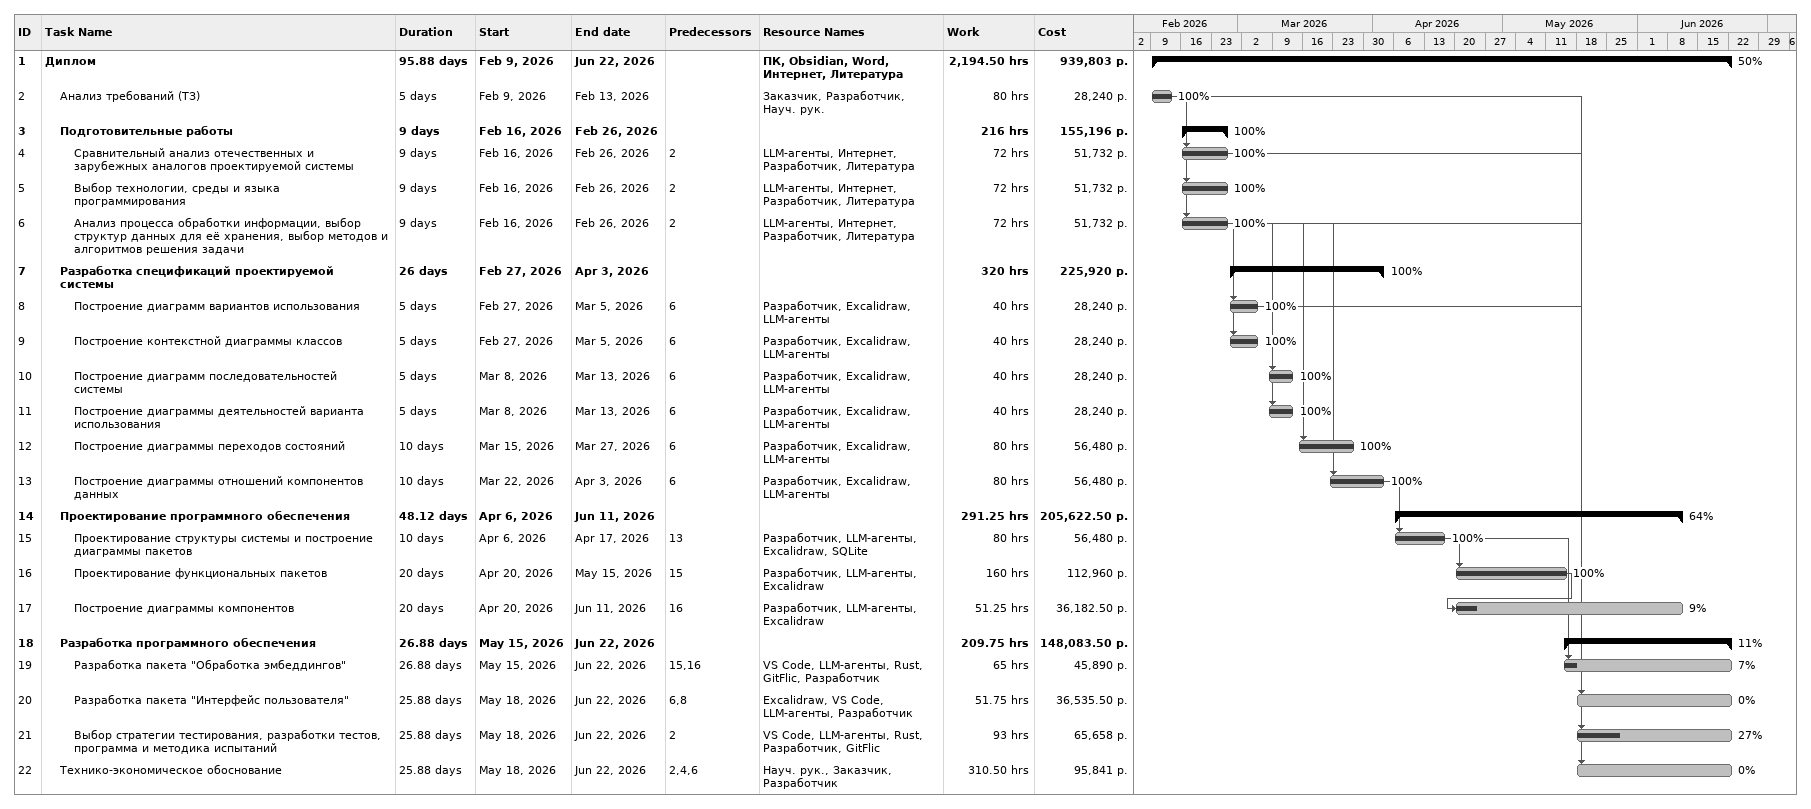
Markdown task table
| ID | Level | Task | Duration | Start | Finish | Predecessors | Resources | % complete | Work (h) | Cost (р.) |
|---|---|---|---|---|---|---|---|---|---|---|
| 1 | 1 | **Диплом** | 95.88d | 2026-02-09 | 2026-06-22 |  | ПК, Obsidian, Word, Интернет, Литература | 50 | 2194.50 | 939803 |
| 2 | 2 | Анализ требований (ТЗ) | 5d | 2026-02-09 | 2026-02-13 |  | Заказчик, Разработчик, Науч. рук. | 100 | 80 | 28240 |
| 3 | 2 | **Подготовительные работы** | 9d | 2026-02-16 | 2026-02-26 |  |  | 100 | 216 | 155196 |
| 4 | 3 | Сравнительный анализ отечественных и зарубежных аналогов проектируемой системы | 9d | 2026-02-16 | 2026-02-26 | 2 | LLM-агенты, Интернет, Разработчик, Литература | 100 | 72 | 51732 |
| 5 | 3 | Выбор технологии, среды и языка программирования | 9d | 2026-02-16 | 2026-02-26 | 2 | LLM-агенты, Интернет, Разработчик, Литература | 100 | 72 | 51732 |
| 6 | 3 | Анализ процесса обработки информации, выбор структур данных для её хранения, выбор методов и алгоритмов решения задачи | 9d | 2026-02-16 | 2026-02-26 | 2 | LLM-агенты, Интернет, Разработчик, Литература | 100 | 72 | 51732 |
| 7 | 2 | **Разработка спецификаций проектируемой системы** | 26d | 2026-02-27 | 2026-04-03 |  |  | 100 | 320 | 225920 |
| 8 | 3 | Построение диаграмм вариантов использования | 5d | 2026-02-27 | 2026-03-05 | 6 | Разработчик, Excalidraw, LLM-агенты | 100 | 40 | 28240 |
| 9 | 3 | Построение контекстной диаграммы классов | 5d | 2026-02-27 | 2026-03-05 | 6 | Разработчик, Excalidraw, LLM-агенты | 100 | 40 | 28240 |
| 10 | 3 | Построение диаграмм последовательностей системы | 5d | 2026-03-08 | 2026-03-13 | 6 | Разработчик, Excalidraw, LLM-агенты | 100 | 40 | 28240 |
| 11 | 3 | Построение диаграммы деятельностей варианта использования | 5d | 2026-03-08 | 2026-03-13 | 6 | Разработчик, Excalidraw, LLM-агенты | 100 | 40 | 28240 |
| 12 | 3 | Построение диаграммы переходов состояний | 10d | 2026-03-15 | 2026-03-27 | 6 | Разработчик, Excalidraw, LLM-агенты | 100 | 80 | 56480 |
| 13 | 3 | Построение диаграммы отношений компонентов данных | 10d | 2026-03-22 | 2026-04-03 | 6 | Разработчик, Excalidraw, LLM-агенты | 100 | 80 | 56480 |
| 14 | 2 | **Проектирование программного обеспечения** | 48.12d | 2026-04-06 | 2026-06-11 |  |  | 64 | 291.25 | 205622.50 |
| 15 | 3 | Проектирование структуры системы и построение диаграммы пакетов | 10d | 2026-04-06 | 2026-04-17 | 13 | Разработчик, LLM-агенты, Excalidraw, SQLite | 100 | 80 | 56480 |
| 16 | 3 | Проектирование функциональных пакетов | 20d | 2026-04-20 | 2026-05-15 | 15 | Разработчик, LLM-агенты, Excalidraw | 100 | 160 | 112960 |
| 17 | 3 | Построение диаграммы компонентов | 20d | 2026-04-20 | 2026-06-11 | 16 | Разработчик, LLM-агенты, Excalidraw | 9 | 51.25 | 36182.50 |
| 18 | 2 | **Разработка программного обеспечения** | 26.88d | 2026-05-15 | 2026-06-22 |  |  | 11 | 209.75 | 148083.50 |
| 19 | 3 | Разработка пакета "Обработка эмбеддингов" | 26.88d | 2026-05-15 | 2026-06-22 | 15, 16 | VS Code, LLM-агенты, Rust, GitFlic, Разработчик | 7 | 65 | 45890 |
| 20 | 3 | Разработка пакета "Интерфейс пользователя" | 25.88d | 2026-05-18 | 2026-06-22 | 6, 8 | Excalidraw, VS Code, LLM-агенты, Разработчик | 0 | 51.75 | 36535.50 |
| 21 | 3 | Выбор стратегии тестирования, разработки тестов, программа и методика испытаний | 25.88d | 2026-05-18 | 2026-06-22 | 2 | VS Code, LLM-агенты, Rust, Разработчик, GitFlic | 27 | 93 | 65658 |
| 22 | 2 | Технико-экономическое обоснование | 25.88d | 2026-05-18 | 2026-06-22 | 2, 4, 6 | Науч. рук., Заказчик, Разработчик | 0 | 310.50 | 95841 |
